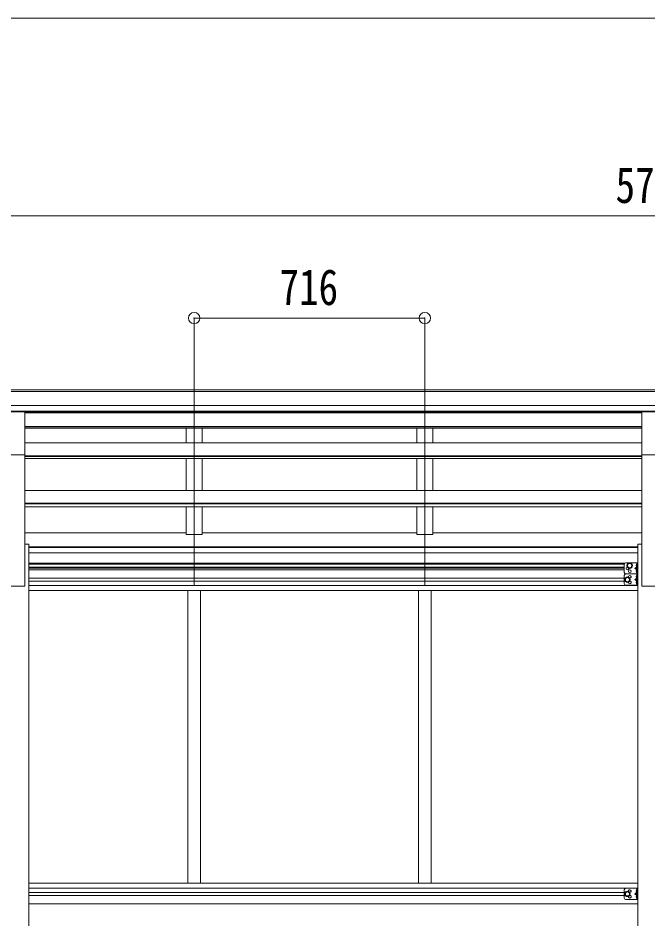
# Model space of a CAD drawing. Units: millimetres at full size. Extents: x -9783 to 9892, y -6828 to 6752.
# Drawn here: x -2695 to -739, y -1069 to 1727 of the extents above; entities that cross this region are included whole.
import ezdxf
from ezdxf.enums import TextEntityAlignment as Align

# ---------------------------------------------------------------- set-up
doc = ezdxf.new("R2010")
doc.units = ezdxf.units.MM
doc.header["$LTSCALE"] = 35
doc.header["$PDMODE"] = 32
doc.header["$PDSIZE"] = 35
for name, color, linetype, lineweight in [('0-1_本体', 4, 'Continuous', 9), ('0-2_部品', 7, 'Continuous', 9), ('0-8_PARTS2', 2, 'Continuous', 9), ('0-A_寸法', 6, 'Continuous', 9), ('1-1_GLASS', 4, 'Continuous', 9), ('1-2_GLASS_SEAL', 7, 'Continuous', 9)]:
    doc.layers.add(name, color=color, linetype=linetype, lineweight=lineweight)
doc.styles.add('ＭＳ ゴシック', font='')
doc.styles.get('ＭＳ ゴシック').set_extended_font_data('MS Gothic')

msp = doc.modelspace()

# ---------------------------------------------------------------- linework, layer by layer
at = {"layer": '0-1_本体'}
for p, q in [((-3573.41, 573.55), (2141.59, 573.55)), ((-3573.41, 568.19), (2141.59, 568.19)), ((-3573.41, 524.67), (2141.59, 524.67)), ((-3573.41, 507), (2141.59, 507)), ((-2673.41, 504.63), (-758.41, 504.63)), ((-2172.91, 504.63), (-2172.91, 501.67)), ((-2122.91, 504.63), (-2122.91, 501.67)), ((-1456.91, 504.63), (-1456.91, 501.67)), ((-1406.91, 504.63), (-1406.91, 501.67)), ((-2673.41, 501.67), (-758.41, 501.67)), ((-2673.41, 459.72), (-758.41, 459.72)), ((-2673.41, 458.02), (-758.41, 458.02)), ((-2673.41, 454.24), (-758.41, 454.24)), ((-2172.91, 454.24), (-2172.91, 408.81)), ((-2122.91, 454.24), (-2122.91, 408.81)), ((-1456.91, 454.24), (-1456.91, 408.81)), ((-1406.91, 454.24), (-1406.91, 408.81)), ((-2673.41, 408.81), (-758.41, 408.81)), ((-2673.41, -35.98), (-2673.41, 370.97)), ((-2673.41, 368.23), (-758.41, 368.23)), ((-2673.41, 366.54), (-758.41, 366.54)), ((-758.41, -35.98), (-758.41, 370.97)), ((-2673.41, 359.67), (-758.41, 359.67)), ((-2172.91, 359.67), (-2172.91, 260.57)), ((-2122.91, 359.67), (-2122.91, 260.57)), ((-1456.91, 359.67), (-1456.91, 260.57)), ((-1406.91, 359.67), (-1406.91, 260.57)), ((-2673.41, 260.57), (-758.41, 260.57)), ((-2673.41, 221.43), (-758.41, 221.43)), ((-2673.41, 219.76), (-758.41, 219.76)), ((-2673.41, 210.12), (-758.41, 210.12)), ((-2172.91, 210.12), (-2172.91, 124.62)), ((-1456.91, 210.12), (-1456.91, 124.62)), ((-2673.41, 129.84), (-2172.91, 129.84)), ((-2122.91, 129.84), (-1456.91, 129.84)), ((-1406.91, 129.84), (-758.41, 129.84)), ((-2673.41, 94.02), (-2660.91, 94.02)), ((-2660.91, 94.02), (-2660.91, -2785.98)), ((-2660.91, 85.53), (-770.91, 85.53)), ((-2660.91, 84.15), (-770.91, 84.15)), ((-770.91, 94.02), (-758.41, 94.02)), ((-770.91, 94.02), (-770.91, -2785.98)), ((-2660.91, 66.97), (-770.91, 66.97)), ((-2758.41, -35.98), (-2673.41, -35.98)), ((-758.41, -35.98), (-673.41, -35.98))]:
    msp.add_line(p, q, dxfattribs=at)
for points in [[(-2122.91, 210.12), (-2122.91, 124.62), (-2172.91, 124.62)], [(-1406.91, 210.12), (-1406.91, 124.62), (-1456.91, 124.62)]]:
    msp.add_lwpolyline(points, dxfattribs=at)
at = {"layer": '0-2_部品'}
for p, q in [((-2758.41, 505.13), (-2673.41, 505.13)), ((-2673.41, 370.98), (-2673.41, 505.13)), ((-758.41, 505.13), (-673.41, 505.13)), ((-758.41, 370.98), (-758.41, 505.13)), ((-2758.41, 370.98), (-2673.41, 370.98)), ((-758.41, 370.98), (-673.41, 370.98))]:
    msp.add_line(p, q, dxfattribs=at)
at = {"layer": '0-8_PARTS2'}
for p, q in [((-2147.91, -33.64), (-2147.91, 628.89)), ((-1431.91, -33.64), (-1431.91, 628.89))]:
    msp.add_line(p, q, dxfattribs=at)
at = {"layer": '0-A_寸法'}
for p, q in [((-3599.91, 1726.54), (7896.09, 1726.54)), ((-3579.91, 1112.38), (2148.09, 1112.38)), ((-2147.91, 795.76), (-2147.91, 566.75)), ((-2147.91, 795.76), (-1431.91, 795.76)), ((-1431.91, 795.76), (-1431.91, 566.75))]:
    msp.add_line(p, q, dxfattribs=at)
for p in [(-2147.91, 795.76), (-1431.91, 795.76)]:
    msp.add_point(p, dxfattribs=at)
at = {"layer": '1-1_GLASS'}
for p, q in [((-2660.91, 35.73), (-810.91, 35.73)), ((-2660.91, 32.23), (-812.89, 32.23)), ((-2660.91, 23.23), (-812.91, 23.23)), ((-2660.91, 19.73), (-812.91, 19.73)), ((-812.91, 14.73), (-2660.91, 14.73)), ((-2660.91, -11.27), (-812.91, -11.27)), ((-2660.91, -20.27), (-812.91, -20.27)), ((-2758.41, -35.98), (-2673.41, -35.98)), ((-2660.91, -33.77), (-770.91, -33.77)), ((-2660.91, -49.77), (-770.91, -49.77)), ((-2167.91, -49.77), (-2167.91, -757.27)), ((-2127.91, -49.77), (-2127.91, -757.27)), ((-1451.91, -49.77), (-1451.91, -757.27)), ((-1411.91, -49.77), (-1411.91, -757.27)), ((-758.41, -35.98), (-673.41, -35.98)), ((-2167.91, -249.27), (-2167.91, -957.27)), ((-2127.91, -249.27), (-2127.91, -957.27)), ((-1451.91, -249.27), (-1451.91, -957.27)), ((-1411.91, -249.27), (-1411.91, -957.27)), ((-2660.91, -957.27), (-770.91, -957.27)), ((-2660.91, -972.77), (-770.91, -972.77)), ((-2660.91, -986.27), (-812.91, -986.27)), ((-2660.91, -995.27), (-812.91, -995.27)), ((-2660.91, -1021.27), (-770.91, -1021.27))]:
    msp.add_line(p, q, dxfattribs=at)
at = {"layer": '1-2_GLASS_SEAL'}
for p, q in [((-812.91, 31.73), (-812.91, 6.73)), ((-807.91, 36.73), (-770.91, 36.73)), ((-773.91, 32.23), (-774.72, 32.09)), ((-773.41, 36.73), (-773.41, 1.73)), ((-770.91, 36.73), (-770.91, 1.73)), ((-807.91, 1.73), (-770.91, 1.73)), ((-773.41, 19.23), (-780.41, 19.23)), ((-773.91, 24.23), (-774.72, 24.37)), ((-773.91, 14.23), (-774.72, 14.09)), ((-773.91, 6.23), (-774.72, 6.37)), ((-773.91, 24.23), (-773.41, 24.32)), ((-773.91, 6.23), (-773.41, 6.32)), ((-773.41, 1.73), (-773.41, -33.27)), ((-812.91, -3.27), (-812.91, -28.27)), ((-773.41, -15.77), (-780.41, -15.77)), ((-773.91, -2.77), (-774.72, -2.91)), ((-773.91, -10.77), (-774.72, -10.63)), ((-773.91, -20.77), (-774.72, -20.91)), ((-773.91, -10.77), (-773.41, -10.68)), ((-807.91, -33.27), (-770.91, -33.27)), ((-773.91, -28.77), (-774.72, -28.63)), ((-773.91, -28.77), (-773.41, -28.68)), ((-812.91, -978.27), (-812.91, -1003.27)), ((-807.91, -973.27), (-770.91, -973.27)), ((-773.91, -977.77), (-774.72, -977.91)), ((-773.41, -973.27), (-773.41, -1008.27)), ((-770.91, -973.27), (-770.91, -1008.27)), ((-773.41, -990.77), (-780.41, -990.77)), ((-773.91, -985.77), (-774.72, -985.63)), ((-773.91, -995.77), (-774.72, -995.91)), ((-773.91, -1003.77), (-774.72, -1003.63)), ((-773.91, -985.77), (-773.41, -985.68)), ((-773.91, -1003.77), (-773.41, -1003.68)), ((-807.91, -1008.27), (-770.91, -1008.27))]:
    msp.add_line(p, q, dxfattribs=at)
for points in [[(-795.91, 20.22), (-789.41, 23.98), (-789.41, 31.48), (-795.91, 35.23), (-802.41, 31.48), (-802.41, 23.98)], [(-802.91, -23.28), (-796.41, -19.52), (-796.41, -12.02), (-802.91, -8.27), (-809.41, -12.02), (-809.41, -19.52)], [(-802.91, -998.28), (-796.41, -994.52), (-796.41, -987.02), (-802.91, -983.27), (-809.41, -987.02), (-809.41, -994.52)]]:
    msp.add_lwpolyline(points, close=True, dxfattribs=at)
for points in [[(-773.03, 28.23), (-773.66, 29.42), (-775.89, 30.53)], [(-773.03, 28.23), (-773.66, 27.04), (-775.89, 25.93)], [(-773.91, 24.23), (-773.91, 32.23), (-773.41, 32.14), (-773.41, 24.32)], [(-807.91, 1.73), (-770.91, 1.73), (-770.91, -33.27)], [(-773.41, 24.23), (-780.41, 19.23), (-773.41, 14.23)], [(-773.03, 10.23), (-773.66, 11.42), (-775.89, 12.53)], [(-773.03, 10.23), (-773.66, 9.04), (-775.89, 7.93)], [(-773.91, 6.23), (-773.91, 14.23), (-773.41, 14.14), (-773.41, 6.32)], [(-773.41, -10.77), (-780.41, -15.77), (-773.41, -20.77)], [(-773.03, -6.77), (-773.66, -5.58), (-775.89, -4.47)], [(-773.03, -6.77), (-773.66, -7.96), (-775.89, -9.07)], [(-773.03, -24.77), (-773.66, -23.58), (-775.89, -22.47)], [(-773.03, -24.77), (-773.66, -25.96), (-775.89, -27.07)], [(-773.91, -10.77), (-773.91, -2.77), (-773.41, -2.86), (-773.41, -10.68)], [(-773.91, -28.77), (-773.91, -20.77), (-773.41, -20.86), (-773.41, -28.68)], [(-773.91, -985.77), (-773.91, -977.77), (-773.41, -977.86), (-773.41, -985.68)], [(-773.41, -985.77), (-780.41, -990.77), (-773.41, -995.77)], [(-773.03, -981.77), (-773.66, -980.58), (-775.89, -979.47)], [(-773.03, -981.77), (-773.66, -982.96), (-775.89, -984.07)], [(-773.03, -999.77), (-773.66, -998.58), (-775.89, -997.47)], [(-773.03, -999.77), (-773.66, -1000.96), (-775.89, -1002.07)], [(-773.91, -1003.77), (-773.91, -995.77), (-773.41, -995.86), (-773.41, -1003.68)]]:
    msp.add_lwpolyline(points, dxfattribs=at)
for centre, radius in [((-795.91, 27.73), 8.5), ((-795.91, 27.73), 7.5), ((-795.91, 27.73), 6.5), ((-795.91, 10.73), 4.25), ((-802.91, -15.77), 8.5), ((-802.91, -15.77), 7.5), ((-802.91, -15.77), 6.5), ((-802.91, -990.77), 8.5), ((-802.91, -990.77), 7.5), ((-802.91, -990.77), 6.5)]:
    msp.add_circle(centre, radius, dxfattribs=at)
for centre, radius, start, end in [((-807.91, 31.73), 5, 90, 180), ((-769.81, 28.23), 6.5, 147.94412, 212.05588), ((-774.56, 31.2), 0.9, 100, 147.94412), ((-807.91, 6.73), 5, 180, 270), ((-807.91, -3.27), 5, 90, 180), ((-802.91, 19.23), 4.25, 94.76077, 6.29431), ((-769.81, 10.23), 6.5, 147.94412, 212.05588), ((-774.56, 25.26), 0.9, 212.05588, 260), ((-774.56, 13.2), 0.9, 100, 147.94412), ((-774.56, 7.26), 0.9, 212.05588, 260), ((-795.91, -7.27), 4.25, 274.76077, 186.29431), ((-795.91, -24.27), 4.25, 173.70569, 85.23923), ((-769.81, -6.77), 6.5, 147.94412, 212.05588), ((-769.81, -24.77), 6.5, 147.94412, 212.05588), ((-774.56, -3.8), 0.9, 100, 147.94412), ((-774.56, -9.74), 0.9, 212.05588, 260), ((-774.56, -21.8), 0.9, 100, 147.94412), ((-807.91, -28.27), 5, 180, 270), ((-774.56, -27.74), 0.9, 212.05588, 260), ((-807.91, -978.27), 5, 90, 180), ((-795.91, -982.27), 4.25, 274.76077, 186.29431), ((-774.56, -978.8), 0.9, 100, 147.94412), ((-807.91, -1003.27), 5, 180, 270), ((-795.91, -999.27), 4.25, 173.70569, 85.23923), ((-769.81, -981.77), 6.5, 147.94412, 212.05588), ((-769.81, -999.77), 6.5, 147.94412, 212.05588), ((-774.56, -984.74), 0.9, 212.05588, 260), ((-774.56, -996.8), 0.9, 100, 147.94412), ((-774.56, -1002.74), 0.9, 212.05588, 260)]:
    msp.add_arc(centre, radius, start, end, dxfattribs=at)

# ---------------------------------------------------------------- texts
at = {"layer": '0-A_寸法', "color": 7, "style": 'ＭＳ ゴシック', "width": 0.8}
for s, p in [('5728', (-839.91, 1119.38)), ('716', (-1882.91, 802.76))]:
    msp.add_text(s, height=111.4, dxfattribs=at).set_placement(p, align=Align.BOTTOM_LEFT)

doc.saveas('drawing.dxf')
